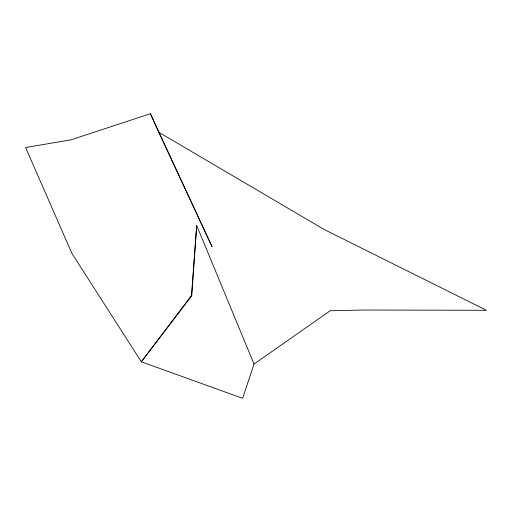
<?xml version="1.0" encoding="UTF-8"?>
<svg xmlns="http://www.w3.org/2000/svg" width="512" height="512" viewBox="0 0 512 512"><rect width="100%" height="100%" fill="white"/><g stroke="black" fill="none" stroke-linecap="round" stroke-linejoin="round"><path stroke-width="0.77" d="M196.698 225.53L191.757 295.84L141.331 361.805L242.611 398.304L254.029 364.077L330.189 310.746L363.898 310.016L486.4 310.285L323.949 229.37L158.682 132.205L150.413 113.696L71.014 139.834L25.6 147.52L71.955 253.478L141.331 361.805L191.469 295.45L196.698 225.53L254.029 364.077M158.682 132.205L212.083 246.758L163.821 142.624M150.413 113.696L163.149 141.178"/></g></svg>
